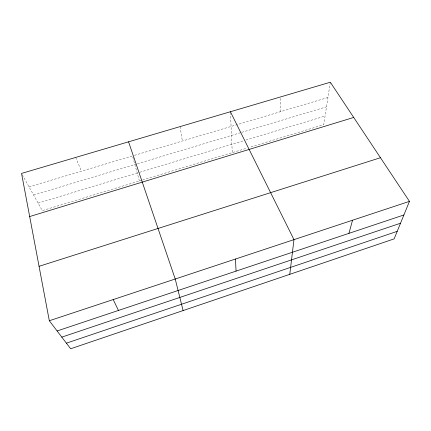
<?xml version="1.0" encoding="UTF-8"?>
<svg xmlns="http://www.w3.org/2000/svg" width="431" height="431" viewBox="0 0 431 431"><rect width="100%" height="100%" fill="white"/><g stroke="black" fill="none" stroke-linecap="round" stroke-linejoin="round"><path stroke-width="0.32" stroke-dasharray="2.15 1.62" d="M280.085 111.807L280.974 96.808M330.318 82.235L323.729 124.688L249.603 147.321M141.993 180.185L42.292 210.63L21.873 174.005M142.634 179.991L247.033 148.108M38.095 203.103L139.132 172.454M139.773 172.26L243.348 140.845M245.896 140.07L325.066 116.052M33.591 195.027L136.789 163.947M137.43 163.758L241.091 132.538M241.732 132.344L326.504 106.818M29.039 186.855L132.473 155.936M134.391 155.359L327.948 97.498M75.721 157.423L81.384 171.209M132.813 157.164L139.418 180.972M180.104 126.595L182.356 141.023M230.434 112.41L232.261 152.617"/><path stroke-width="0.65" d="M289.777 274.331L293.969 239.647L230.402 111.742M348.943 233.36L352.542 220.23M409.45 201.363L394.128 238.882L70.657 348.765L49.317 320.745L21.55 173.424L330.318 82.235L409.45 201.363L49.317 320.745M61.795 337.128L400.523 223.226M66.396 343.173L397.204 231.345M57.102 330.97L403.89 214.977M39.054 266.31L380.46 157.719M29.68 216.556L353.706 117.447M113.208 299.567L118.46 310.449M128.557 141.821L175.223 279.008L183.1 310.568M235.455 259.042L236.064 271.115"/></g></svg>
